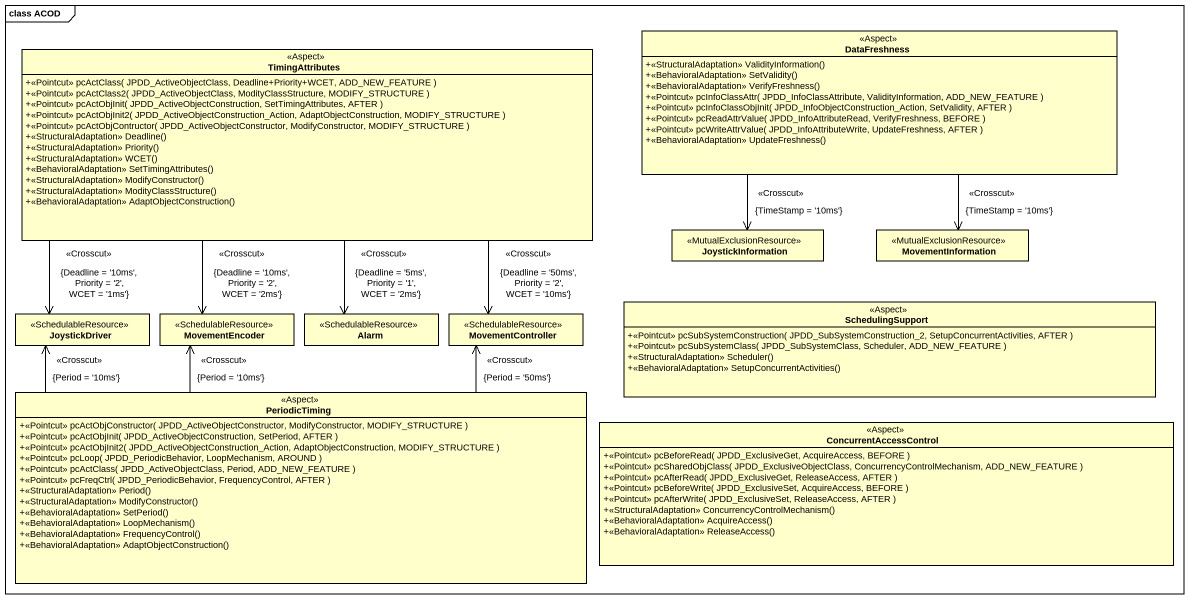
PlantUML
@startuml
mainframe class ACOD
hide circle
hide empty members
skinparam classAttributeIconSize 0
class DataFreshness <<Aspect>> {
  +<<StructuralAdaptation>> ValidityInformation()
  +<<BehavioralAdaptation>> SetValidity()
  +<<BehavioralAdaptation>> VerifyFreshness()
  +<<Pointcut>> pcInfoClassAttr( JPDD_InfoClassAttribute, ValidityInformation, ADD_NEW_FEATURE )
  +<<Pointcut>> pcInfoClassObjInit( JPDD_InfoObjectConstruction_Action, SetValidity, AFTER )
  +<<Pointcut>> pcReadAttrValue( JPDD_InfoAttributeRead, VerifyFreshness, BEFORE )
  +<<Pointcut>> pcWriteAttrValue( JPDD_InfoAttributeWrite, UpdateFreshness, AFTER )
  +<<BehavioralAdaptation>> UpdateFreshness()
}
class TimingAttributes <<Aspect>> {
  +<<Pointcut>> pcActClass( JPDD_ActiveObjectClass, Deadline+Priority+WCET, ADD_NEW_FEATURE )
  +<<Pointcut>> pcActClass2( JPDD_ActiveObjectClass, ModityClassStructure, MODIFY_STRUCTURE )
  +<<Pointcut>> pcActObjInit( JPDD_ActiveObjectConstruction, SetTimingAttributes, AFTER )
  +<<Pointcut>> pcActObjInit2( JPDD_ActiveObjectConstruction_Action, AdaptObjectConstruction, MODIFY_STRUCTURE )
  +<<Pointcut>> pcActObjContructor( JPDD_ActiveObjectConstructor, ModifyConstructor, MODIFY_STRUCTURE )
  +<<StructuralAdaptation>> Deadline()
  +<<StructuralAdaptation>> Priority()
  +<<StructuralAdaptation>> WCET()
  +<<BehavioralAdaptation>> SetTimingAttributes()
  +<<StructuralAdaptation>> ModifyConstructor()
  +<<StructuralAdaptation>> ModityClassStructure()
  +<<BehavioralAdaptation>> AdaptObjectConstruction()
}
class JoystickInformation <<MutualExclusionResource>>
class MovementInformation <<MutualExclusionResource>>
class SchedulingSupport <<Aspect>> {
  +<<Pointcut>> pcSubSystemConstruction( JPDD_SubSystemConstruction_2, SetupConcurrentActivities, AFTER )
  +<<Pointcut>> pcSubSystemClass( JPDD_SubSystemClass, Scheduler, ADD_NEW_FEATURE )
  +<<StructuralAdaptation>> Scheduler()
  +<<BehavioralAdaptation>> SetupConcurrentActivities()
}
class JoystickDriver <<SchedulableResource>>
class MovementEncoder <<SchedulableResource>>
class Alarm <<SchedulableResource>>
class MovementController <<SchedulableResource>>
class PeriodicTiming <<Aspect>> {
  +<<Pointcut>> pcActObjConstructor( JPDD_ActiveObjectConstructor, ModifyConstructor, MODIFY_STRUCTURE )
  +<<Pointcut>> pcActObjInit( JPDD_ActiveObjectConstruction, SetPeriod, AFTER )
  +<<Pointcut>> pcActObjInit2( JPDD_ActiveObjectConstruction_Action, AdaptObjectConstruction, MODIFY_STRUCTURE )
  +<<Pointcut>> pcLoop( JPDD_PeriodicBehavior, LoopMechanism, AROUND )
  +<<Pointcut>> pcActClass( JPDD_ActiveObjectClass, Period, ADD_NEW_FEATURE )
  +<<Pointcut>> pcFreqCtrl( JPDD_PeriodicBehavior, FrequencyControl, AFTER )
  +<<StructuralAdaptation>> Period()
  +<<StructuralAdaptation>> ModifyConstructor()
  +<<BehavioralAdaptation>> SetPeriod()
  +<<BehavioralAdaptation>> LoopMechanism()
  +<<BehavioralAdaptation>> FrequencyControl()
  +<<BehavioralAdaptation>> AdaptObjectConstruction()
}
class ConcurrentAccessControl <<Aspect>> {
  +<<Pointcut>> pcBeforeRead( JPDD_ExclusiveGet, AcquireAccess, BEFORE )
  +<<Pointcut>> pcSharedObjClass( JPDD_ExclusiveObjectClass, ConcurrencyControlMechanism, ADD_NEW_FEATURE )
  +<<Pointcut>> pcAfterRead( JPDD_ExclusiveGet, ReleaseAccess, AFTER )
  +<<Pointcut>> pcBeforeWrite( JPDD_ExclusiveSet, AcquireAccess, BEFORE )
  +<<Pointcut>> pcAfterWrite( JPDD_ExclusiveSet, ReleaseAccess, AFTER )
  +<<StructuralAdaptation>> ConcurrencyControlMechanism()
  +<<BehavioralAdaptation>> AcquireAccess()
  +<<BehavioralAdaptation>> ReleaseAccess()
}
DataFreshness --> JoystickInformation : <<Crosscut>>\n{TimeStamp = '10ms'}
DataFreshness --> MovementInformation : <<Crosscut>>\n{TimeStamp = '10ms'}
TimingAttributes --> JoystickDriver : <<Crosscut>>\n{Deadline = '10ms', Priority = '2', WCET = '1ms'}
TimingAttributes --> MovementEncoder : <<Crosscut>>\n{Deadline = '10ms', Priority = '2', WCET = '2ms'}
TimingAttributes --> Alarm : <<Crosscut>>\n{Deadline = '5ms', Priority = '1', WCET = '2ms'}
TimingAttributes --> MovementController : <<Crosscut>>\n{Deadline = '50ms', Priority = '2', WCET = '10ms'}
PeriodicTiming -up-> JoystickDriver : <<Crosscut>>\n{Period = '10ms'}
PeriodicTiming -up-> MovementEncoder : <<Crosscut>>\n{Period = '10ms'}
PeriodicTiming -up-> MovementController : <<Crosscut>>\n{Period = '50ms'}
@enduml
